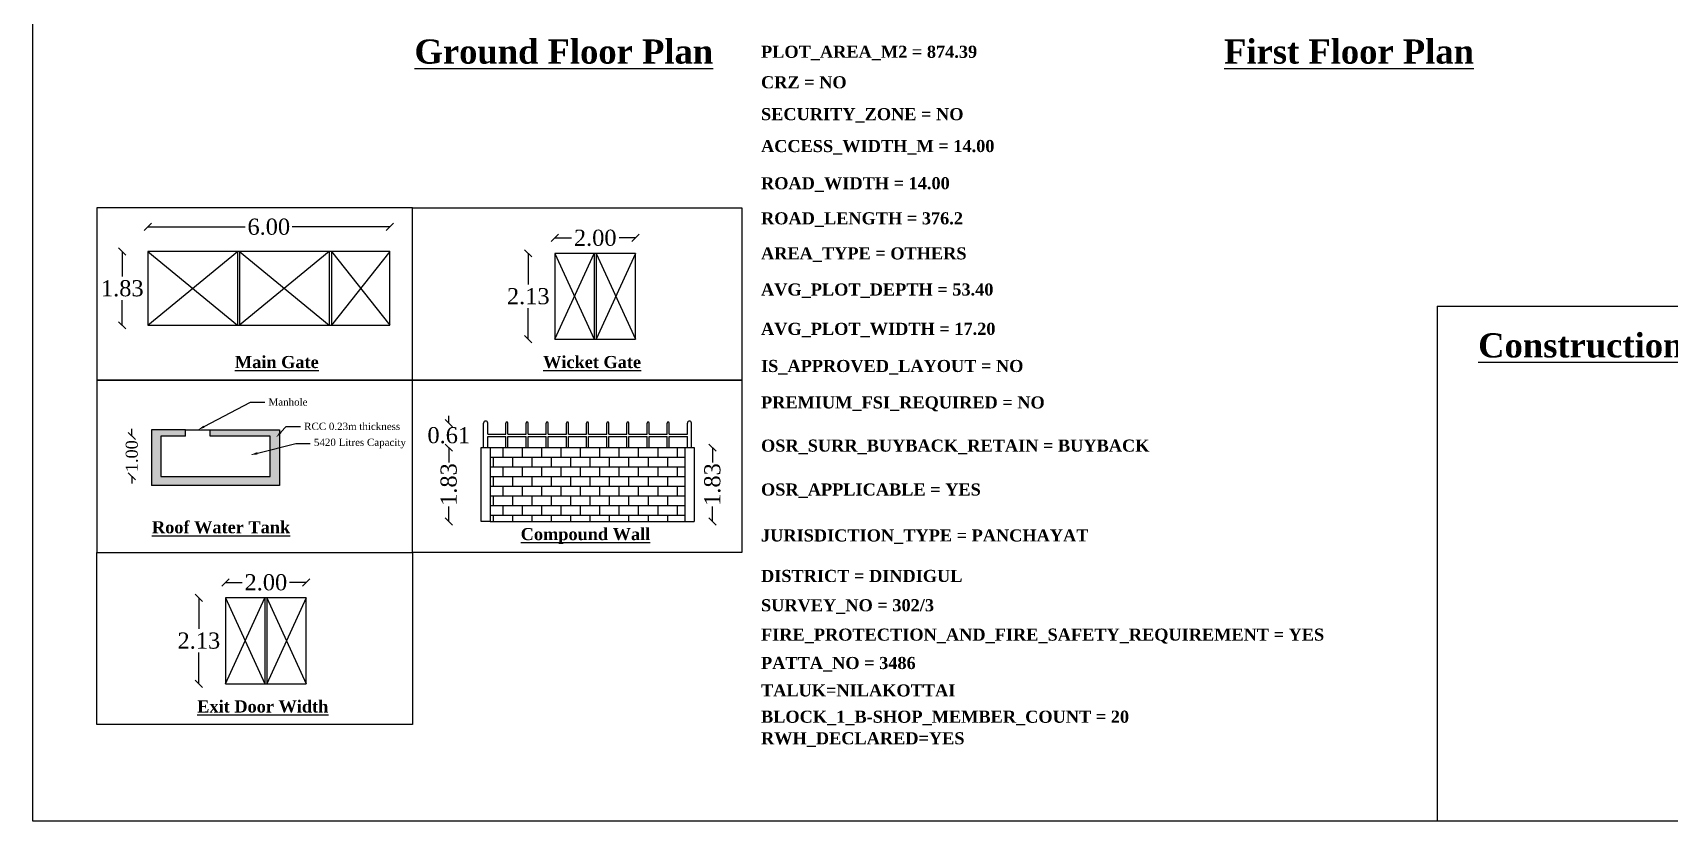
# Model space of a CAD drawing. Header units: metres. Extents: x 38 to 170, y 24 to 96.
# Drawn here: x 38.21 to 78.76, y 23.53 to 43.08 of the extents above; entities that cross this region are included whole.
import ezdxf
from ezdxf import colors
from ezdxf.entities.mleader import LeaderData, LeaderLine
from ezdxf.math import Vec2, Vec3

# ---------------------------------------------------------------- set-up
doc = ezdxf.new("R2010")
doc.units = ezdxf.units.M
doc.header["$MEASUREMENT"] = 0
for name, color, linetype in [('BLK_1_FLR_0_EXIT_WIDTH_DOOR', 2, 'Continuous'), ('BLK_1_ROOF_WATER_TANK_HT', 235, 'Continuous'), ('COMPOUNDWALL', 7, 'Continuous'), ('MAIN_GATE', 57, 'Continuous'), ('OUTERMOST PLOTTING BOUNDARY', 2, 'Continuous'), ('PLAN_INFO', 1, 'Continuous'), ('WICKET_GATE', 57, 'Continuous')]:
    doc.layers.add(name, color=color, linetype=linetype)
doc.styles.get("Standard").update_dxf_attribs({"font": 'times.ttf'})
doc.dimstyles.get("Standard").update_dxf_attribs({"dimtxt": 0.4, "dimasz": 0.18, "dimexe": 0.18, "dimexo": 0.0625, "dimgap": 0.09, "dimtad": 0, "dimtih": 1, "dimtoh": 1, "dimzin": 0, "dimdsep": 46, "dimtxsty": 'Standard', "dimblk": 'OBLIQUE', "dimcen": 0.09, "dimse1": 1, "dimse2": 1, "dimadec": 0, "dimazin": 0, "dimtfac": 1, "dimtix": 1, "dimtofl": 0, "dimtmove": 0, "dimatfit": 0, "dimfxl": 0, "dimtolj": 1, "dimtzin": 0, "dimarcsym": 0})

# ---------------------------------------------------------------- blocks, each defined once
blk = doc.blocks.new('_Oblique')
at = {"color": 0, "linetype": 'ByBlock', "lineweight": -2}
blk.add_line((-0.5, -0.5), (0.5, 0.5), dxfattribs=at)
blk = doc.blocks.new('*D62')
at = {"layer": 'Defpoints', "color": 0}
for p in [(41.058, 37.659), (40.428, 35.829), (41.058, 35.829)]:
    blk.add_point(p, dxfattribs=at)
at = {"layer": 'MAIN_GATE', "color": 0, "lineweight": -2}
for p, q in [((40.428, 37.659), (40.428, 37.038)), ((40.428, 35.829), (40.428, 36.45))]:
    blk.add_line(p, q, dxfattribs=at)
at = {"layer": 'MAIN_GATE', "color": 0, "lineweight": -2, "xscale": 0.18, "yscale": 0.18, "zscale": 0.18}
for p, rotation in [((40.428, 37.659), 90), ((40.428, 35.829), 270)]:
    blk.add_blockref('_Oblique', p, dxfattribs=dict(at, rotation=rotation))
at = {"layer": 'MAIN_GATE', "color": 0, "insert": (40.428, 36.744), "char_height": 0.4, "attachment_point": 5}
blk.add_mtext('\\A1;1.83', dxfattribs=at)
blk = doc.blocks.new('*D63')
at = {"layer": 'Defpoints', "color": 0}
for p in [(47.058, 38.27), (41.058, 37.659), (47.058, 37.659)]:
    blk.add_point(p, dxfattribs=at)
at = {"layer": 'MAIN_GATE', "color": 0, "lineweight": -2}
for p, q in [((41.058, 38.27), (43.474, 38.27)), ((47.058, 38.27), (44.641, 38.27))]:
    blk.add_line(p, q, dxfattribs=at)
at = {"layer": 'MAIN_GATE', "color": 0, "lineweight": -2, "xscale": 0.18, "yscale": 0.18, "zscale": 0.18, "rotation": 180}
blk.add_blockref('_Oblique', (41.058, 38.27), dxfattribs=at)
at = {"layer": 'MAIN_GATE', "color": 0, "lineweight": -2, "xscale": 0.18, "yscale": 0.18, "zscale": 0.18}
blk.add_blockref('_Oblique', (47.058, 38.27), dxfattribs=at)
at = {"layer": 'MAIN_GATE', "color": 0, "insert": (44.058, 38.27), "char_height": 0.4, "attachment_point": 5}
blk.add_mtext('\\A1;6.00', dxfattribs=at)
blk = doc.blocks.new('*D64')
at = {"layer": 'Defpoints', "color": 0}
for p in [(53.147, 37.995), (51.147, 37.613), (53.147, 37.613)]:
    blk.add_point(p, dxfattribs=at)
at = {"layer": 'WICKET_GATE', "color": 0, "lineweight": -2}
for p, q in [((51.147, 37.995), (51.557, 37.995)), ((53.147, 37.995), (52.737, 37.995))]:
    blk.add_line(p, q, dxfattribs=at)
at = {"layer": 'WICKET_GATE', "color": 0, "lineweight": -2, "xscale": 0.18, "yscale": 0.18, "zscale": 0.18, "rotation": 180}
blk.add_blockref('_Oblique', (51.147, 37.995), dxfattribs=at)
at = {"layer": 'WICKET_GATE', "color": 0, "lineweight": -2, "xscale": 0.18, "yscale": 0.18, "zscale": 0.18}
blk.add_blockref('_Oblique', (53.147, 37.995), dxfattribs=at)
at = {"layer": 'WICKET_GATE', "color": 0, "insert": (52.147, 37.995), "char_height": 0.4, "attachment_point": 5}
blk.add_mtext('\\A1;2.00', dxfattribs=at)
blk = doc.blocks.new('*D65')
at = {"layer": 'Defpoints', "color": 0}
for p in [(51.147, 37.613), (50.487, 35.483), (51.147, 35.483)]:
    blk.add_point(p, dxfattribs=at)
at = {"layer": 'WICKET_GATE', "color": 0, "lineweight": -2}
for p, q in [((50.487, 37.613), (50.487, 36.843)), ((50.487, 35.483), (50.487, 36.254))]:
    blk.add_line(p, q, dxfattribs=at)
at = {"layer": 'WICKET_GATE', "color": 0, "lineweight": -2, "xscale": 0.18, "yscale": 0.18, "zscale": 0.18}
for p, rotation in [((50.487, 37.613), 90), ((50.487, 35.483), 270)]:
    blk.add_blockref('_Oblique', p, dxfattribs=dict(at, rotation=rotation))
at = {"layer": 'WICKET_GATE', "color": 0, "insert": (50.487, 36.548), "char_height": 0.4, "attachment_point": 5}
blk.add_mtext('\\A1;2.13', dxfattribs=at)
blk = doc.blocks.new('*D89')
at = {"layer": 'BLK_1_ROOF_WATER_TANK_HT', "color": 0, "lineweight": -2}
for p, q in [((40.665, 33.084), (40.665, 33.264)), ((40.665, 32.084), (40.665, 31.904))]:
    blk.add_line(p, q, dxfattribs=at)
at = {"layer": 'Defpoints', "color": 0}
for p in [(41.382, 33.084), (40.665, 32.084), (41.382, 32.084)]:
    blk.add_point(p, dxfattribs=at)
at = {"layer": 'BLK_1_ROOF_WATER_TANK_HT', "color": 0, "lineweight": -2, "xscale": 0.18, "yscale": 0.18, "zscale": 0.18}
for p, rotation in [((40.665, 33.084), 270), ((40.665, 32.084), 90)]:
    blk.add_blockref('_Oblique', p, dxfattribs=dict(at, rotation=rotation))
at = {"layer": 'BLK_1_ROOF_WATER_TANK_HT', "color": 0, "insert": (40.665, 32.584), "char_height": 0.4, "attachment_point": 5, "rotation": 90}
blk.add_mtext('\\A1;{\\H0.75x;1.00}', dxfattribs=at)
blk = doc.blocks.new('*D90')
at = {"color": 0, "lineweight": -2}
for p, q in [((48.518, 32.796), (48.518, 32.428)), ((48.518, 30.966), (48.518, 31.333))]:
    blk.add_line(p, q, dxfattribs=at)
at = {"layer": 'Defpoints', "color": 0}
for p in [(48.518, 32.796), (49.317, 32.796), (49.317, 30.966)]:
    blk.add_point(p, dxfattribs=at)
at = {"color": 0, "lineweight": -2, "xscale": 0.18, "yscale": 0.18, "zscale": 0.18}
for p, rotation in [((48.518, 32.796), 90), ((48.518, 30.966), 270)]:
    blk.add_blockref('_Oblique', p, dxfattribs=dict(at, rotation=rotation))
at = {"color": 0, "insert": (48.518, 31.881), "char_height": 0.4, "attachment_point": 5, "rotation": 90}
blk.add_mtext('\\A1;1.83', dxfattribs=at)
blk = doc.blocks.new('*D91')
at = {"layer": 'COMPOUNDWALL', "color": 0, "lineweight": -2}
for p, q in [((48.518, 33.406), (48.518, 33.586)), ((48.518, 32.796), (48.518, 32.616))]:
    blk.add_line(p, q, dxfattribs=at)
at = {"layer": 'Defpoints', "color": 0}
for p in [(48.518, 33.406), (49.382, 33.406), (49.382, 32.796)]:
    blk.add_point(p, dxfattribs=at)
at = {"layer": 'COMPOUNDWALL', "color": 0, "lineweight": -2, "xscale": 0.18, "yscale": 0.18, "zscale": 0.18}
for p, rotation in [((48.518, 33.406), 270), ((48.518, 32.796), 90)]:
    blk.add_blockref('_Oblique', p, dxfattribs=dict(at, rotation=rotation))
at = {"layer": 'COMPOUNDWALL', "color": 0, "insert": (48.518, 33.101), "char_height": 0.4, "attachment_point": 5}
blk.add_mtext('\\A1;0.61', dxfattribs=at)
blk = doc.blocks.new('*D92')
at = {"layer": 'COMPOUNDWALL', "color": 0, "lineweight": -2}
for p, q in [((55.051, 32.796), (55.051, 32.428)), ((55.051, 30.966), (55.051, 31.333))]:
    blk.add_line(p, q, dxfattribs=at)
at = {"layer": 'Defpoints', "color": 0}
for p in [(54.597, 32.796), (55.051, 32.796), (54.597, 30.966)]:
    blk.add_point(p, dxfattribs=at)
at = {"layer": 'COMPOUNDWALL', "color": 0, "lineweight": -2, "xscale": 0.18, "yscale": 0.18, "zscale": 0.18}
for p, rotation in [((55.051, 32.796), 90), ((55.051, 30.966), 270)]:
    blk.add_blockref('_Oblique', p, dxfattribs=dict(at, rotation=rotation))
at = {"layer": 'COMPOUNDWALL', "color": 0, "insert": (55.051, 31.881), "char_height": 0.4, "attachment_point": 5, "rotation": 90}
blk.add_mtext('\\A1;1.83', dxfattribs=at)
blk = doc.blocks.new('*D120')
at = {"layer": 'BLK_1_FLR_0_EXIT_WIDTH_DOOR', "color": 0, "lineweight": -2}
for p, q in [((42.986, 29.454), (43.396, 29.454)), ((44.986, 29.454), (44.575, 29.454))]:
    blk.add_line(p, q, dxfattribs=at)
at = {"layer": 'Defpoints', "color": 0}
for p in [(44.986, 29.454), (42.986, 29.073), (44.986, 29.073)]:
    blk.add_point(p, dxfattribs=at)
at = {"layer": 'BLK_1_FLR_0_EXIT_WIDTH_DOOR', "color": 0, "lineweight": -2, "xscale": 0.18, "yscale": 0.18, "zscale": 0.18, "rotation": 180}
blk.add_blockref('_Oblique', (42.986, 29.454), dxfattribs=at)
at = {"layer": 'BLK_1_FLR_0_EXIT_WIDTH_DOOR', "color": 0, "lineweight": -2, "xscale": 0.18, "yscale": 0.18, "zscale": 0.18}
blk.add_blockref('_Oblique', (44.986, 29.454), dxfattribs=at)
at = {"layer": 'BLK_1_FLR_0_EXIT_WIDTH_DOOR', "color": 0, "insert": (43.986, 29.454), "char_height": 0.4, "attachment_point": 5}
blk.add_mtext('\\A1;2.00', dxfattribs=at)
blk = doc.blocks.new('*D121')
at = {"color": 0, "lineweight": -2}
for p, q in [((42.325, 29.073), (42.325, 28.302)), ((42.325, 26.943), (42.325, 27.714))]:
    blk.add_line(p, q, dxfattribs=at)
at = {"layer": 'Defpoints', "color": 0}
for p in [(42.986, 29.073), (42.325, 26.943), (42.986, 26.943)]:
    blk.add_point(p, dxfattribs=at)
at = {"color": 0, "lineweight": -2, "xscale": 0.18, "yscale": 0.18, "zscale": 0.18}
for p, rotation in [((42.325, 29.073), 90), ((42.325, 26.943), 270)]:
    blk.add_blockref('_Oblique', p, dxfattribs=dict(at, rotation=rotation))
at = {"color": 0, "insert": (42.325, 28.008), "char_height": 0.4, "attachment_point": 5}
blk.add_mtext('\\A1;2.13', dxfattribs=at)

msp = doc.modelspace()

# ---------------------------------------------------------------- hatches: boundary and pattern name
h = msp.add_hatch()
h.set_pattern_fill('AR-CONC', scale=0.02)
h.set_pattern_definition([(50, (-168.29458, -298.84447), (0.143452037, -0.012550427), [0.015, -0.165]), (355, (-168.29458, -298.84447), (-0.027750267, 0.150438427), [0.012, -0.132]), (100.451444, (-168.28263, -298.84552), (0.11570177, 0.137888), [0.01274804, -0.14022842]), (46.1842, (-168.29458, -298.80447), (0.21344827, -0.03310386), [0.0225, -0.2475]), (96.635635, (-168.2768, -298.80723), (0.18693239, 0.19482372), [0.01912207, -0.21034275]), (351.184164, (-168.29458, -298.80447), (0.18693239, 0.19482372), [0.018, -0.198]), (21, (-168.27458, -298.81447), (0.11938141, -0.080523778), [0.015, -0.165]), (326, (-168.27458, -298.81447), (0.048663066, 0.14503001), [0.012, -0.132]), (71.451445, (-168.26463, -298.82118), (0.168044475, 0.06450623), [0.01274804, -0.14022842]), (37.5, (-168.29458, -298.84447), (0.002431971, 0.066578771), [0, -0.1304, 0, -0.134, 0, -0.1325]), (7.5, (-168.29458, -298.84447), (0.052613907, 0.078882342), [0, -0.0764, 0, -0.1274, 0, -0.0505]), (327.5, (-168.33918, -298.84447), (0.106764487, -0.004510974), [0, -0.05, 0, -0.156, 0, -0.207]), (317.5, (-168.35918, -298.84447), (0.116637234, 0.020020996), [0, -0.065, 0, -0.1036, 0, -0.147])])
h.paths.add_polyline_path([(44.322, 33.234), (42.602, 33.234), (42.602, 33.084), (44.092, 33.084), (44.092, 32.737), (44.322, 32.796)])
h.paths.add_polyline_path([(41.992, 33.234), (41.152, 33.234), (41.152, 31.854), (44.322, 31.854), (44.322, 32.796), (44.092, 32.737), (44.092, 32.084), (41.382, 32.084), (41.382, 33.084), (41.992, 33.084)])
h = msp.add_hatch()
h.set_pattern_fill('AR-B816', scale=0.03)
h.set_pattern_definition([(0, (-170.4574, -299.5967), (0, 0.24), []), (90, (-170.4574, -299.5967), (-0.24, 0.24), [0.24, -0.24])])
h.paths.add_polyline_path([(49.547, 32.796), (49.547, 30.966), (54.367, 30.966), (54.367, 32.796)])

# ---------------------------------------------------------------- linework, layer by layer
at = {"color": 0, "ltscale": 2}
msp.add_line((73.011, 36.302), (101.136, 36.302), dxfattribs=at)
at = {"color": 7}
for p, q in [((73.011, 36.302), (73.011, 23.532)), ((49.382, 32.796), (49.382, 33.406)), ((49.482, 33.126), (49.482, 33.406)), ((49.932, 33.126), (49.932, 33.406)), ((49.982, 33.126), (49.982, 33.406)), ((50.432, 33.126), (50.432, 33.406)), ((50.482, 33.126), (50.482, 33.406)), ((50.932, 33.126), (50.932, 33.406)), ((50.982, 33.126), (50.982, 33.406)), ((51.432, 33.126), (51.432, 33.406)), ((51.482, 33.126), (51.482, 33.406)), ((51.932, 33.126), (51.932, 33.406)), ((51.982, 33.126), (51.982, 33.406)), ((52.432, 33.126), (52.432, 33.406)), ((52.482, 33.126), (52.482, 33.406)), ((52.932, 33.126), (52.932, 33.406)), ((52.982, 33.126), (52.982, 33.406)), ((53.432, 33.126), (53.432, 33.406)), ((53.482, 33.126), (53.482, 33.406)), ((53.932, 33.126), (53.932, 33.406)), ((53.982, 33.126), (53.982, 33.406)), ((54.432, 33.126), (54.432, 33.406)), ((54.532, 32.796), (54.532, 33.406)), ((41.992, 33.234), (41.152, 33.234)), ((41.152, 33.234), (41.152, 31.854)), ((41.992, 33.084), (41.382, 33.084)), ((41.382, 33.084), (41.382, 32.084)), ((41.992, 33.234), (42.602, 33.234)), ((42.602, 33.234), (44.322, 33.234)), ((44.322, 33.234), (44.322, 31.854)), ((49.482, 33.126), (49.932, 33.126)), ((49.482, 32.796), (49.482, 33.076)), ((49.482, 33.076), (49.932, 33.076)), ((49.932, 32.796), (49.932, 33.076)), ((49.982, 33.126), (50.432, 33.126)), ((49.982, 32.796), (49.982, 33.076)), ((49.982, 33.076), (50.432, 33.076)), ((50.432, 32.796), (50.432, 33.076)), ((50.482, 33.126), (50.932, 33.126)), ((50.482, 32.796), (50.482, 33.076)), ((50.482, 33.076), (50.932, 33.076)), ((50.932, 32.796), (50.932, 33.076)), ((50.982, 33.126), (51.432, 33.126)), ((50.982, 32.796), (50.982, 33.076)), ((50.982, 33.076), (51.432, 33.076)), ((51.432, 32.796), (51.432, 33.076)), ((51.482, 33.126), (51.932, 33.126)), ((51.482, 32.796), (51.482, 33.076)), ((51.482, 33.076), (51.932, 33.076)), ((51.932, 32.796), (51.932, 33.076)), ((51.982, 33.126), (52.432, 33.126)), ((51.982, 32.796), (51.982, 33.076)), ((51.982, 33.076), (52.432, 33.076)), ((52.432, 32.796), (52.432, 33.076)), ((52.482, 33.126), (52.932, 33.126)), ((52.482, 32.796), (52.482, 33.076)), ((52.482, 33.076), (52.932, 33.076)), ((52.932, 32.796), (52.932, 33.076)), ((52.982, 33.126), (53.432, 33.126)), ((52.982, 32.796), (52.982, 33.076)), ((52.982, 33.076), (53.432, 33.076)), ((53.432, 32.796), (53.432, 33.076)), ((53.482, 33.126), (53.932, 33.126)), ((53.482, 32.796), (53.482, 33.076)), ((53.482, 33.076), (53.932, 33.076)), ((53.932, 32.796), (53.932, 33.076)), ((53.982, 33.126), (54.432, 33.126)), ((53.982, 32.796), (53.982, 33.076)), ((53.982, 33.076), (54.432, 33.076)), ((54.432, 32.796), (54.432, 33.076)), ((49.317, 30.966), (49.317, 32.796)), ((49.317, 32.796), (49.547, 32.796)), ((49.547, 32.796), (49.547, 30.966)), ((49.547, 32.796), (54.367, 32.796)), ((54.367, 32.796), (54.367, 30.966)), ((54.367, 32.796), (54.597, 32.796)), ((54.597, 32.796), (54.597, 30.966)), ((44.322, 31.854), (41.152, 31.854)), ((49.547, 30.966), (49.317, 30.966)), ((49.547, 30.966), (54.367, 30.966)), ((54.367, 30.966), (54.597, 30.966))]:
    msp.add_line(p, q, dxfattribs=at)
for points in [[(39.796, 34.47), (47.615, 34.47), (47.615, 38.741), (39.796, 38.741)], [(39.796, 30.2), (47.615, 30.2), (47.615, 34.47), (39.796, 34.47)], [(47.615, 34.47), (55.776, 34.47), (55.776, 30.2), (47.615, 30.2)]]:
    msp.add_lwpolyline(points, close=True, dxfattribs=at)
for points in [[(55.776, 34.47), (47.615, 34.47), (47.615, 38.741), (55.776, 38.741), (55.776, 34.47)], [(41.382, 32.084), (44.092, 32.084), (44.092, 33.084), (42.602, 33.084)], [(41.992, 33.084), (41.992, 33.234)], [(42.602, 33.084), (42.602, 33.234)], [(47.615, 25.929), (39.796, 25.929), (39.796, 30.2), (47.615, 30.2), (47.615, 25.929)]]:
    msp.add_lwpolyline(points, dxfattribs=at)
at = {"color": 57}
for points in [[(41.058, 35.829), (43.283, 37.659)], [(41.058, 37.659), (43.283, 35.829)], [(43.283, 37.659), (43.283, 35.829)], [(43.333, 37.659), (43.333, 35.829)], [(43.333, 37.659), (45.558, 35.829)], [(45.558, 37.659), (43.333, 35.829)], [(45.558, 37.659), (45.558, 35.829)], [(45.608, 37.659), (45.608, 35.829)], [(45.608, 37.659), (47.058, 35.829)], [(47.058, 37.659), (45.608, 35.829)], [(51.147, 37.613), (52.122, 35.483)], [(51.147, 35.483), (52.122, 37.613)], [(52.122, 37.613), (52.122, 35.483)], [(52.172, 37.613), (52.172, 35.483)], [(52.172, 37.613), (53.147, 35.483)], [(53.147, 37.613), (52.172, 35.483)], [(42.986, 26.943), (44.986, 26.943), (44.986, 29.073), (42.986, 29.073), (42.986, 26.943)], [(42.986, 29.073), (43.961, 26.943)], [(42.986, 26.943), (43.961, 29.073)], [(43.961, 29.073), (43.961, 26.943)], [(44.011, 29.073), (44.011, 26.943)], [(44.011, 29.073), (44.986, 26.943)], [(44.986, 29.073), (44.011, 26.943)]]:
    msp.add_lwpolyline(points, dxfattribs=at)
at = {"color": 7}
for centre, radius in [((49.432, 33.406), 0.05), ((49.957, 33.406), 0.025), ((50.457, 33.406), 0.025), ((50.957, 33.406), 0.025), ((51.457, 33.406), 0.025), ((51.957, 33.406), 0.025), ((52.457, 33.406), 0.025), ((52.957, 33.406), 0.025), ((53.457, 33.406), 0.025), ((53.957, 33.406), 0.025), ((54.482, 33.406), 0.05)]:
    msp.add_arc(centre, radius, 0, 180, dxfattribs=at)
at = {"layer": 'MAIN_GATE', "color": 57}
msp.add_lwpolyline([(41.058, 35.829), (47.058, 35.829), (47.058, 37.659), (41.058, 37.659), (41.058, 35.829)], dxfattribs=at)
at = {"layer": 'OUTERMOST PLOTTING BOUNDARY', "color": 2}
msp.add_lwpolyline([(38.209, 96.33), (169.816, 96.33), (169.816, 23.532), (38.209, 23.532)], close=True, dxfattribs=at)
at = {"layer": 'WICKET_GATE', "color": 57}
msp.add_lwpolyline([(51.147, 35.483), (53.147, 35.483), (53.147, 37.613), (51.147, 37.613), (51.147, 35.483)], dxfattribs=at)

# ---------------------------------------------------------------- texts
at = {"color": 7, "ltscale": 2, "attachment_point": 1}
for s, width, heights, insert, char_height in [('{\\fTimes New Roman|b1|i0|c0|p18;\\LGround Floor Plan}', 9.62079, [0], (47.667, 42.917), 0.6), ('{\\fTimes New Roman|b1|i0|c0|p18;\\LFirst Floor Plan}', 9.62079, [0], (67.729, 42.917), 0.6), ('{\\fTimes New Roman|b1|i0|c0|p18;\\W6.21225;\\L  \\W1;Main Gate}', 4.77284, [2.028], (41.811, 35.069), 0.3), ('{\\fTimes New Roman|b1|i0|c0|p18;\\W5.42417;\\L  \\W1;Wicket Gate}', 4.77284, [2.028], (49.625, 35.069), 0.3), ('{\\fTimes New Roman|b1|i0|c0|p18;\\W6.41083;\\L \\W1;Roof Water Tank}', 4.77284, [2.028], (40.437, 30.973), 0.3), ('{\\fTimes New Roman|b1|i0|c0|p18;\\LCompound Wall}', 4.77284, [2.028], (50.3, 30.803), 0.3), ('{\\fTimes New Roman|b1|i0|c0|p18;\\W7.2663;\\L \\W1;Exit Door Width}', 4.77284, [2.028], (41.463, 26.529), 0.3)]:
    msp.add_mtext_dynamic_manual_height_columns(s, width=width, gutter_width=1, heights=heights, dxfattribs=dict(at, insert=insert, char_height=char_height))
at = {"color": 0, "ltscale": 2, "insert": (74.025, 35.632), "char_height": 0.6, "attachment_point": 1}
msp.add_mtext_dynamic_manual_height_columns('{\\fTimes New Roman|b1|i0|c0|p18;\\LConstruction Engineer}', width=12.24211, gutter_width=1, heights=[1.859], dxfattribs=at)
at = {"layer": 'PLAN_INFO', "color": 1, "ltscale": 2, "char_height": 0.3, "attachment_point": 1}
for s, width, heights, insert in [('{\\fTimes New Roman|b1|i0|c0|p18;PLOT_AREA_M2 = 874.39}', 10.00594, [2.864], (56.255, 42.761)), ('{\\fTimes New Roman|b1|i0|c0|p18;CRZ = NO}', 10.00594, [2.864], (56.255, 42.005)), ('{\\fTimes New Roman|b1|i0|c0|p18;SECURITY_ZONE = NO}', 10.00594, [2.864], (56.255, 41.215)), ('{\\fTimes New Roman|b1|i0|c0|p18;ACCESS_WIDTH_M = 14.00}', 10.00594, [2.864], (56.255, 40.424)), ('{\\fTimes New Roman|b1|i0|c0|p18;ROAD_WIDTH = 14.00}', 10.00594, [2.864], (56.255, 39.502)), ('{\\fTimes New Roman|b1|i0|c0|p18;ROAD_LENGTH = 376.2}', 10.00594, [2.864], (56.255, 38.632)), ('{\\fTimes New Roman|b1|i0|c0|p18;AREA_TYPE = OTHERS}', 10.00594, [2.864], (56.255, 37.763)), ('{\\fTimes New Roman|b1|i0|c0|p18;AVG_PLOT_DEPTH = 53.40}', 10.00594, [2.864], (56.255, 36.867)), ('{\\fTimes New Roman|b1|i0|c0|p18;AVG_PLOT_WIDTH = 17.20}', 10.00594, [2.864], (56.255, 35.892)), ('{\\fTimes New Roman|b1|i0|c0|p18;IS_APPROVED_LAYOUT = NO}', 10.00594, [2.864], (56.255, 34.971)), ('{\\fTimes New Roman|b1|i0|c0|p18;PREMIUM_FSI_REQUIRED = NO}', 10.00594, [2.864], (56.255, 34.067)), ('{\\fTimes New Roman|b1|i0|c0|p18;OSR_SURR_BUYBACK_RETAIN = BUYBACK}', 10.00594, [2.864], (56.255, 32.996)), ('{\\fTimes New Roman|b1|i0|c0|p18;OSR_APPLICABLE = YES}', 10.00594, [2.864], (56.255, 31.908)), ('{\\fTimes New Roman|b1|i0|c0|p18;JURISDICTION_TYPE = PANCHAYAT}', 10.00594, [2.864], (56.255, 30.769)), ('{\\fTimes New Roman|b1|i0|c0|p18;DISTRICT = DINDIGUL}', 10.00594, [2.864], (56.255, 29.765)), ('{\\fTimes New Roman|b1|i0|c0|p18;SURVEY_NO = 302/3}', 10.00594, [2.864], (56.255, 29.039)), ('{\\fTimes New Roman|b1|i0|c0|p18;FIRE_PROTECTION_AND_FIRE_SAFETY_REQUIREMENT = YES}', 15.17112, [2.654], (56.255, 28.31)), ('{\\fTimes New Roman|b1|i0|c0|p18;PATTA_NO = 3486 }', 10.00594, [2.864], (56.255, 27.607)), ('{\\fTimes New Roman|b1|i0|c0|p18;TALUK=NILAKOTTAI}', 15.17112, [2.654], (56.255, 26.927)), ('{\\fTimes New Roman|b1|i0|c0|p18;BLOCK_1_B-SHOP_MEMBER_COUNT = 20}', 15.17112, [2.654], (56.255, 26.275)), ('{\\fTimes New Roman|b1|i0|c0|p18;RWH_DECLARED=YES}', 15.17112, [2.654], (56.255, 25.74))]:
    msp.add_mtext_dynamic_manual_height_columns(s, width=width, gutter_width=1, heights=heights, dxfattribs=dict(at, insert=insert))

# ---------------------------------------------------------------- dimensions: what is measured, and where the dimension line sits
at = {"color": 1}
dim = msp.add_linear_dim(base=(48.518, 32.796), p1=(49.317, 30.966), p2=(49.317, 32.796), angle=90, dimstyle='Standard', dxfattribs=at)
dim.commit()
dim.dimension.update_dxf_attribs({"geometry": '*D90', "text_midpoint": (48.518, 31.881), "text_rotation": 90})
dim = msp.add_linear_dim(base=(42.325, 26.943), p1=(42.986, 29.073), p2=(42.986, 26.943), angle=90, dimstyle='Standard', dxfattribs=at)
dim.commit()
dim.dimension.update_dxf_attribs({"geometry": '*D121', "text_midpoint": (42.325, 28.008)})
at = {"layer": 'BLK_1_FLR_0_EXIT_WIDTH_DOOR', "color": 2}
dim = msp.add_linear_dim(base=(44.986, 29.454), p1=(42.986, 29.073), p2=(44.986, 29.073), dimstyle='Standard', dxfattribs=at)
dim.commit()
dim.dimension.update_dxf_attribs({"geometry": '*D120', "text_midpoint": (43.986, 29.454)})
at = {"layer": 'BLK_1_ROOF_WATER_TANK_HT', "color": 235}
dim = msp.add_linear_dim(base=(40.665, 32.084), p1=(41.382, 33.084), p2=(41.382, 32.084), angle=90, text='{\\H0.75x;<>}', dimstyle='Standard', dxfattribs=at)
dim.commit()
dim.dimension.update_dxf_attribs({"geometry": '*D89', "text_midpoint": (40.665, 32.584), "text_rotation": 90})
at = {"layer": 'COMPOUNDWALL', "color": 3}
dim = msp.add_linear_dim(base=(48.518, 33.406), p1=(49.382, 32.796), p2=(49.382, 33.406), angle=90, dimstyle='Standard', dxfattribs=at)
dim.commit()
dim.dimension.update_dxf_attribs({"geometry": '*D91', "text_midpoint": (48.518, 33.101)})
at = {"layer": 'COMPOUNDWALL', "color": 2}
dim = msp.add_linear_dim(base=(55.051, 32.796), p1=(54.597, 30.966), p2=(54.597, 32.796), angle=90, dimstyle='Standard', dxfattribs=at)
dim.commit()
dim.dimension.update_dxf_attribs({"geometry": '*D92', "text_midpoint": (55.051, 31.881), "text_rotation": 90})
at = {"layer": 'MAIN_GATE', "color": 2}
dim = msp.add_linear_dim(base=(47.058, 38.27), p1=(41.058, 37.659), p2=(47.058, 37.659), dimstyle='Standard', dxfattribs=at)
dim.commit()
dim.dimension.update_dxf_attribs({"geometry": '*D63', "text_midpoint": (44.058, 38.27)})
at = {"layer": 'MAIN_GATE', "color": 1}
dim = msp.add_linear_dim(base=(40.428, 35.829), p1=(41.058, 37.659), p2=(41.058, 35.829), angle=90, dimstyle='Standard', dxfattribs=at)
dim.commit()
dim.dimension.update_dxf_attribs({"geometry": '*D62', "text_midpoint": (40.428, 36.744)})
at = {"layer": 'WICKET_GATE', "color": 2}
dim = msp.add_linear_dim(base=(53.147, 37.995), p1=(51.147, 37.613), p2=(53.147, 37.613), dimstyle='Standard', dxfattribs=at)
dim.commit()
dim.dimension.update_dxf_attribs({"geometry": '*D64', "text_midpoint": (52.147, 37.995)})
at = {"layer": 'WICKET_GATE', "color": 1}
dim = msp.add_linear_dim(base=(50.487, 35.483), p1=(51.147, 37.613), p2=(51.147, 35.483), angle=90, dimstyle='Standard', dxfattribs=at)
dim.commit()
dim.dimension.update_dxf_attribs({"geometry": '*D65', "text_midpoint": (50.487, 36.548)})

# ---------------------------------------------------------------- leaders
at = {"color": 7}
ml = msp.add_multileader_mtext('Standard', dxfattribs=at)
ml.set_content('Manhole', color=7)
ml.set_leader_properties()
ml.build(insert=Vec2(0, 0))
ml.multileader.update_dxf_attribs({"dogleg_length": 0.36, "arrow_head_size": 0.18})
ctx = ml.context
ctx.base_point, ctx.char_height, ctx.arrow_head_size, ctx.landing_gap_size, ctx.plane_origin = Vec3(43.961, 33.925), 0.18, 0.18, 0.09, Vec3(42.297, 33.234)
notes = []
notes.append((ctx, [(0, (1, 1, 0), (43.601, 33.925), (1, 0), 0.36, [(0, [(42.297, 33.234)], 0, [])])]))
ctx.mtext.insert, ctx.mtext.flow_direction = Vec3(44.051, 34.017), 5
ml = msp.add_multileader_mtext('Standard', dxfattribs=at)
ml.set_content('RCC 0.23m thickness', color=7)
ml.set_leader_properties()
ml.build(insert=Vec2(0, 0))
ml.multileader.update_dxf_attribs({"dogleg_length": 0.36, "arrow_head_size": 0.18})
ctx = ml.context
ctx.base_point, ctx.char_height, ctx.arrow_head_size, ctx.landing_gap_size, ctx.plane_origin = Vec3(44.845, 33.322), 0.18, 0.18, 0.09, Vec3(44.238, 33.048)
notes.append((ctx, [(0, (1, 1, 0), (44.485, 33.322), (1, 0), 0.36, [(0, [(44.238, 33.048)], 0, [])])]))
ctx.mtext.insert, ctx.mtext.flow_direction = Vec3(44.935, 33.414), 5
ml = msp.add_multileader_mtext('Standard', dxfattribs=at)
ml.set_content('5420 Litres Capacity', color=7)
ml.set_leader_properties()
ml.build(insert=Vec2(0, 0))
ml.multileader.update_dxf_attribs({"dogleg_length": 0.36, "arrow_head_size": 0.18})
ctx = ml.context
ctx.base_point, ctx.char_height, ctx.arrow_head_size, ctx.landing_gap_size, ctx.plane_origin = Vec3(45.087, 32.899), 0.18, 0.18, 0.09, Vec3(43.601, 32.612)
notes.append((ctx, [(0, (1, 1, 0), (44.727, 32.899), (1, 0), 0.36, [(0, [(43.601, 32.612)], 0, [])])]))
ctx.mtext.insert, ctx.mtext.flow_direction = Vec3(45.177, 33.018), 5
for ctx, leaders in notes:
    for number, flags, end, landing, length, lines in leaders:
        leader = LeaderData()
        leader.index, (leader.has_last_leader_line, leader.has_dogleg_vector, leader.attachment_direction) = number, flags
        leader.last_leader_point, leader.dogleg_vector, leader.dogleg_length = Vec3(end), Vec3(landing), length
        for number, points, colour, breaks in lines:
            line = LeaderLine()
            line.index, line.vertices, line.color, line.breaks = number, Vec3.list(points), colors.encode_raw_color(colour), breaks
            leader.lines.append(line)
        ctx.leaders.append(leader)

doc.saveas('drawing.dxf')
